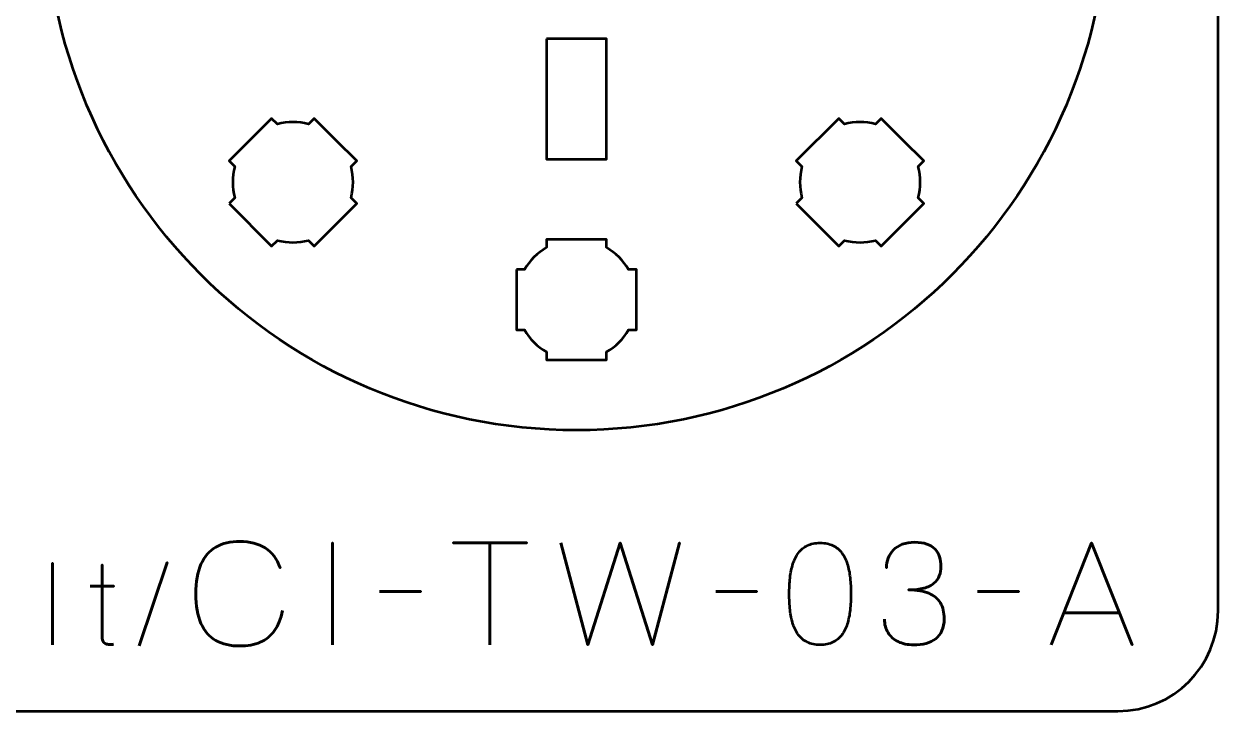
# Model space of a CAD drawing. Header units: centimetres. Extents: x -21 to 0, y -29.7 to 0.
# Drawn here: x -5.96 to 0, y -29.7 to -26.28 of the extents above; entities that cross this region are included whole.
import ezdxf

# ---------------------------------------------------------------- set-up
doc = ezdxf.new("R2010")
doc.units = ezdxf.units.CM
doc.header["$MEASUREMENT"] = 0
doc.layers.add('Layer 1', color=7, linetype='Continuous')

msp = doc.modelspace()

# ---------------------------------------------------------------- linework, layer by layer
at = {"layer": 'Layer 1', "color": 3, "lineweight": 53}
msp.add_ellipse((-3.20001, -25.64997), major_axis=(0, 2.65), ratio=1, dxfattribs=at)
at = {"layer": 'Layer 1', "color": 1, "lineweight": 53}
msp.add_open_spline([(-21.00003, -29.19995), (-21.00003, -29.19995), (-21.00003, -2.29992), (-21.00003, -2.29992), (-21.00003, -2.29992), (-21.00003, -2.21709), (-20.93286, -2.14992), (-20.85003, -2.14992), (-20.85003, -2.14992), (-20.7672, -2.14992), (-20.70003, -2.08275), (-20.70003, -1.99992), (-20.70003, -1.99992), (-20.70003, -1.91709), (-20.7672, -1.84992), (-20.85003, -1.84992), (-20.85003, -1.84992), (-20.93286, -1.84992), (-21.00003, -1.78275), (-21.00003, -1.69992), (-21.00003, -1.69992), (-21.00003, -1.61709), (-20.93286, -1.54992), (-20.85003, -1.54992), (-20.85003, -1.54992), (-20.7672, -1.54992), (-20.70003, -1.48275), (-20.70003, -1.39992), (-20.70003, -1.39992), (-20.70003, -1.31709), (-20.7672, -1.24992), (-20.85003, -1.24992), (-20.85003, -1.24992), (-20.93286, -1.24992), (-21.00003, -1.18275), (-21.00003, -1.09992), (-21.00003, -1.09992), (-21.00003, -1.09992), (-21.00003, -0.49992), (-21.00003, -0.49992), (-21.00003, -0.49992), (-21.00003, -0.22295), (-20.77694, 0.00004), (-20.49994, 0.00004), (-20.49994, 0.00004), (-20.49994, 0.00004), (-0.50008, 0.00004), (-0.50008, 0.00004), (-0.50008, 0.00004), (-0.22294, 0.00004), (0.00002, -0.22295), (0.00002, -0.49992), (0.00002, -0.49992), (0.00002, -0.49992), (0.00002, -29.19995), (0.00002, -29.19995), (0.00002, -29.19995), (0.00002, -29.47695), (-0.22294, -29.70004), (-0.50008, -29.70004), (-0.50008, -29.70004), (-0.50008, -29.70004), (-20.49994, -29.70004), (-20.49994, -29.70004), (-20.49994, -29.70004), (-20.77694, -29.70004), (-21.00003, -29.47695), (-21.00003, -29.19995)], degree=3, knots=[0, 0, 0, 0, 0.0588235, 0.0588235, 0.0588235, 0.0588235, 0.1176471, 0.1176471, 0.1176471, 0.1176471, 0.1764706, 0.1764706, 0.1764706, 0.1764706, 0.2352941, 0.2352941, 0.2352941, 0.2352941, 0.2941176, 0.2941176, 0.2941176, 0.2941176, 0.3529412, 0.3529412, 0.3529412, 0.3529412, 0.4117647, 0.4117647, 0.4117647, 0.4117647, 0.4705882, 0.4705882, 0.4705882, 0.4705882, 0.5294118, 0.5294118, 0.5294118, 0.5294118, 0.5882353, 0.5882353, 0.5882353, 0.5882353, 0.6470588, 0.6470588, 0.6470588, 0.6470588, 0.7058824, 0.7058824, 0.7058824, 0.7058824, 0.7647059, 0.7647059, 0.7647059, 0.7647059, 0.8235294, 0.8235294, 0.8235294, 0.8235294, 0.8823529, 0.8823529, 0.8823529, 0.8823529, 0.9411765, 0.9411765, 0.9411765, 0.9411765, 1, 1, 1, 1], dxfattribs=at)
at = {"layer": 'Layer 1', "lineweight": 53}
for points, knots in [([(-3.35005, -26.34995), (-3.35005, -26.34995), (-3.05005, -26.34995), (-3.05005, -26.34995), (-3.05005, -26.34995), (-3.05005, -26.34995), (-3.05005, -26.94995), (-3.05005, -26.94995), (-3.05005, -26.94995), (-3.05005, -26.94995), (-3.35005, -26.94995), (-3.35005, -26.94995), (-3.35005, -26.94995), (-3.35005, -26.94995), (-3.35005, -26.34995), (-3.35005, -26.34995)], [0, 0, 0, 0, 0.25, 0.25, 0.25, 0.25, 0.5, 0.5, 0.5, 0.5, 0.75, 0.75, 0.75, 0.75, 1, 1, 1, 1]), ([(-4.93244, -27.17022), (-4.93244, -27.17022), (-4.90402, -27.1418), (-4.90402, -27.1418), (-4.90402, -27.1418), (-4.91758, -27.09099), (-4.91756, -27.03733), (-4.904, -26.98653), (-4.904, -26.98653), (-4.904, -26.98653), (-4.93244, -26.95809), (-4.93244, -26.95809), (-4.93244, -26.95809), (-4.93244, -26.95809), (-4.72031, -26.74596), (-4.72031, -26.74596), (-4.72031, -26.74596), (-4.72031, -26.74596), (-4.69189, -26.77438), (-4.69189, -26.77438), (-4.69189, -26.77438), (-4.64108, -26.7608), (-4.58738, -26.76077), (-4.53655, -26.77433), (-4.53655, -26.77433), (-4.53655, -26.77433), (-4.50818, -26.74596), (-4.50818, -26.74596), (-4.50818, -26.74596), (-4.50818, -26.74596), (-4.40535, -26.84879), (-4.40535, -26.84879), (-4.40535, -26.84879), (-4.40535, -26.84879), (-4.40202, -26.85203), (-4.40202, -26.85203), (-4.40202, -26.85203), (-4.40202, -26.85203), (-4.39878, -26.85535), (-4.39878, -26.85535), (-4.39878, -26.85535), (-4.39878, -26.85535), (-4.29605, -26.95809), (-4.29605, -26.95809), (-4.29605, -26.95809), (-4.29605, -26.95809), (-4.32438, -26.98642), (-4.32438, -26.98642), (-4.32438, -26.98642), (-4.31079, -27.03728), (-4.31078, -27.09103), (-4.32437, -27.1419), (-4.32437, -27.1419), (-4.32437, -27.1419), (-4.29605, -27.17022), (-4.29605, -27.17022), (-4.29605, -27.17022), (-4.29605, -27.17022), (-4.39736, -27.27154), (-4.39736, -27.27154), (-4.39736, -27.27154), (-4.39736, -27.27154), (-4.40202, -27.27631), (-4.40202, -27.27631), (-4.40202, -27.27631), (-4.40202, -27.27631), (-4.4068, -27.28098), (-4.4068, -27.28098), (-4.4068, -27.28098), (-4.4068, -27.28098), (-4.50818, -27.38235), (-4.50818, -27.38235), (-4.50818, -27.38235), (-4.50818, -27.38235), (-4.53653, -27.354), (-4.53653, -27.354), (-4.53653, -27.354), (-4.58737, -27.36756), (-4.64109, -27.36755), (-4.69192, -27.35396), (-4.69192, -27.35396), (-4.69192, -27.35396), (-4.72031, -27.38235), (-4.72031, -27.38235), (-4.72031, -27.38235), (-4.72031, -27.38235), (-4.93244, -27.17022), (-4.93244, -27.17022)], [0, 0, 0, 0, 0.0454545, 0.0454545, 0.0454545, 0.0454545, 0.0909091, 0.0909091, 0.0909091, 0.0909091, 0.1363636, 0.1363636, 0.1363636, 0.1363636, 0.1818182, 0.1818182, 0.1818182, 0.1818182, 0.2272727, 0.2272727, 0.2272727, 0.2272727, 0.2727273, 0.2727273, 0.2727273, 0.2727273, 0.3181818, 0.3181818, 0.3181818, 0.3181818, 0.3636364, 0.3636364, 0.3636364, 0.3636364, 0.4090909, 0.4090909, 0.4090909, 0.4090909, 0.4545455, 0.4545455, 0.4545455, 0.4545455, 0.5, 0.5, 0.5, 0.5, 0.5454545, 0.5454545, 0.5454545, 0.5454545, 0.5909091, 0.5909091, 0.5909091, 0.5909091, 0.6363636, 0.6363636, 0.6363636, 0.6363636, 0.6818182, 0.6818182, 0.6818182, 0.6818182, 0.7272727, 0.7272727, 0.7272727, 0.7272727, 0.7727273, 0.7727273, 0.7727273, 0.7727273, 0.8181818, 0.8181818, 0.8181818, 0.8181818, 0.8636364, 0.8636364, 0.8636364, 0.8636364, 0.9090909, 0.9090909, 0.9090909, 0.9090909, 0.9545455, 0.9545455, 0.9545455, 0.9545455, 1, 1, 1, 1]), ([(-2.10401, -27.17022), (-2.10401, -27.17022), (-2.07559, -27.1418), (-2.07559, -27.1418), (-2.07559, -27.1418), (-2.08916, -27.09099), (-2.08914, -27.03733), (-2.07557, -26.98653), (-2.07557, -26.98653), (-2.07557, -26.98653), (-2.10401, -26.95809), (-2.10401, -26.95809), (-2.10401, -26.95809), (-2.10401, -26.95809), (-1.89188, -26.74596), (-1.89188, -26.74596), (-1.89188, -26.74596), (-1.89188, -26.74596), (-1.86346, -26.77438), (-1.86346, -26.77438), (-1.86346, -26.77438), (-1.81265, -26.7608), (-1.75895, -26.76077), (-1.70812, -26.77433), (-1.70812, -26.77433), (-1.70812, -26.77433), (-1.67975, -26.74596), (-1.67975, -26.74596), (-1.67975, -26.74596), (-1.67975, -26.74596), (-1.57692, -26.84879), (-1.57692, -26.84879), (-1.57692, -26.84879), (-1.57692, -26.84879), (-1.57359, -26.85203), (-1.57359, -26.85203), (-1.57359, -26.85203), (-1.57359, -26.85203), (-1.57035, -26.85535), (-1.57035, -26.85535), (-1.57035, -26.85535), (-1.57035, -26.85535), (-1.46762, -26.95809), (-1.46762, -26.95809), (-1.46762, -26.95809), (-1.46762, -26.95809), (-1.49595, -26.98642), (-1.49595, -26.98642), (-1.49595, -26.98642), (-1.48236, -27.03728), (-1.48235, -27.09103), (-1.49594, -27.1419), (-1.49594, -27.1419), (-1.49594, -27.1419), (-1.46762, -27.17022), (-1.46762, -27.17022), (-1.46762, -27.17022), (-1.46762, -27.17022), (-1.56893, -27.27154), (-1.56893, -27.27154), (-1.56893, -27.27154), (-1.56893, -27.27154), (-1.57359, -27.27631), (-1.57359, -27.27631), (-1.57359, -27.27631), (-1.57359, -27.27631), (-1.57837, -27.28098), (-1.57837, -27.28098), (-1.57837, -27.28098), (-1.57837, -27.28098), (-1.67975, -27.38235), (-1.67975, -27.38235), (-1.67975, -27.38235), (-1.67975, -27.38235), (-1.7081, -27.354), (-1.7081, -27.354), (-1.7081, -27.354), (-1.75895, -27.36756), (-1.81266, -27.36755), (-1.86349, -27.35396), (-1.86349, -27.35396), (-1.86349, -27.35396), (-1.89188, -27.38235), (-1.89188, -27.38235), (-1.89188, -27.38235), (-1.89188, -27.38235), (-2.10401, -27.17022), (-2.10401, -27.17022)], [0, 0, 0, 0, 0.0454545, 0.0454545, 0.0454545, 0.0454545, 0.0909091, 0.0909091, 0.0909091, 0.0909091, 0.1363636, 0.1363636, 0.1363636, 0.1363636, 0.1818182, 0.1818182, 0.1818182, 0.1818182, 0.2272727, 0.2272727, 0.2272727, 0.2272727, 0.2727273, 0.2727273, 0.2727273, 0.2727273, 0.3181818, 0.3181818, 0.3181818, 0.3181818, 0.3636364, 0.3636364, 0.3636364, 0.3636364, 0.4090909, 0.4090909, 0.4090909, 0.4090909, 0.4545455, 0.4545455, 0.4545455, 0.4545455, 0.5, 0.5, 0.5, 0.5, 0.5454545, 0.5454545, 0.5454545, 0.5454545, 0.5909091, 0.5909091, 0.5909091, 0.5909091, 0.6363636, 0.6363636, 0.6363636, 0.6363636, 0.6818182, 0.6818182, 0.6818182, 0.6818182, 0.7272727, 0.7272727, 0.7272727, 0.7272727, 0.7727273, 0.7727273, 0.7727273, 0.7727273, 0.8181818, 0.8181818, 0.8181818, 0.8181818, 0.8636364, 0.8636364, 0.8636364, 0.8636364, 0.9090909, 0.9090909, 0.9090909, 0.9090909, 0.9545455, 0.9545455, 0.9545455, 0.9545455, 1, 1, 1, 1]), ([(-3.50001, -27.49991), (-3.50001, -27.49991), (-3.45981, -27.49991), (-3.45981, -27.49991), (-3.45981, -27.49991), (-3.43348, -27.45439), (-3.39552, -27.41646), (-3.35001, -27.39013), (-3.35001, -27.39013), (-3.35001, -27.39013), (-3.35001, -27.34991), (-3.35001, -27.34991), (-3.35001, -27.34991), (-3.35001, -27.34991), (-3.05001, -27.34991), (-3.05001, -27.34991), (-3.05001, -27.34991), (-3.05001, -27.34991), (-3.05001, -27.3901), (-3.05001, -27.3901), (-3.05001, -27.3901), (-3.00448, -27.41643), (-2.96649, -27.45438), (-2.94013, -27.49991), (-2.94013, -27.49991), (-2.94013, -27.49991), (-2.90001, -27.49991), (-2.90001, -27.49991), (-2.90001, -27.49991), (-2.90001, -27.49991), (-2.90001, -27.64533), (-2.90001, -27.64533), (-2.90001, -27.64533), (-2.90001, -27.64533), (-2.89995, -27.64998), (-2.89995, -27.64998), (-2.89995, -27.64998), (-2.89995, -27.64998), (-2.90001, -27.65462), (-2.90001, -27.65462), (-2.90001, -27.65462), (-2.90001, -27.65462), (-2.90001, -27.79991), (-2.90001, -27.79991), (-2.90001, -27.79991), (-2.90001, -27.79991), (-2.94008, -27.79991), (-2.94008, -27.79991), (-2.94008, -27.79991), (-2.96643, -27.84548), (-3.00443, -27.88349), (-3.05001, -27.90985), (-3.05001, -27.90985), (-3.05001, -27.90985), (-3.05001, -27.94991), (-3.05001, -27.94991), (-3.05001, -27.94991), (-3.05001, -27.94991), (-3.19329, -27.94991), (-3.19329, -27.94991), (-3.19329, -27.94991), (-3.19329, -27.94991), (-3.19996, -27.94999), (-3.19996, -27.94999), (-3.19996, -27.94999), (-3.19996, -27.94999), (-3.20664, -27.94991), (-3.20664, -27.94991), (-3.20664, -27.94991), (-3.20664, -27.94991), (-3.35001, -27.94991), (-3.35001, -27.94991), (-3.35001, -27.94991), (-3.35001, -27.94991), (-3.35001, -27.90981), (-3.35001, -27.90981), (-3.35001, -27.90981), (-3.39555, -27.88345), (-3.43353, -27.84546), (-3.45986, -27.79991), (-3.45986, -27.79991), (-3.45986, -27.79991), (-3.50001, -27.79991), (-3.50001, -27.79991), (-3.50001, -27.79991), (-3.50001, -27.79991), (-3.50001, -27.49991), (-3.50001, -27.49991)], [0, 0, 0, 0, 0.0454545, 0.0454545, 0.0454545, 0.0454545, 0.0909091, 0.0909091, 0.0909091, 0.0909091, 0.1363636, 0.1363636, 0.1363636, 0.1363636, 0.1818182, 0.1818182, 0.1818182, 0.1818182, 0.2272727, 0.2272727, 0.2272727, 0.2272727, 0.2727273, 0.2727273, 0.2727273, 0.2727273, 0.3181818, 0.3181818, 0.3181818, 0.3181818, 0.3636364, 0.3636364, 0.3636364, 0.3636364, 0.4090909, 0.4090909, 0.4090909, 0.4090909, 0.4545455, 0.4545455, 0.4545455, 0.4545455, 0.5, 0.5, 0.5, 0.5, 0.5454545, 0.5454545, 0.5454545, 0.5454545, 0.5909091, 0.5909091, 0.5909091, 0.5909091, 0.6363636, 0.6363636, 0.6363636, 0.6363636, 0.6818182, 0.6818182, 0.6818182, 0.6818182, 0.7272727, 0.7272727, 0.7272727, 0.7272727, 0.7727273, 0.7727273, 0.7727273, 0.7727273, 0.8181818, 0.8181818, 0.8181818, 0.8181818, 0.8636364, 0.8636364, 0.8636364, 0.8636364, 0.9090909, 0.9090909, 0.9090909, 0.9090909, 0.9545455, 0.9545455, 0.9545455, 0.9545455, 1, 1, 1, 1])]:
    msp.add_open_spline(points, degree=3, knots=knots, dxfattribs=at)
at = {"layer": 'Layer 1', "color": 5, "lineweight": 53}
for points, knots in [([(-4.66683, -29.19917), (-4.67435, -29.23951), (-4.68752, -29.27279), (-4.70599, -29.29889), (-4.70599, -29.29889), (-4.72457, -29.32488), (-4.74832, -29.34417), (-4.77725, -29.35675), (-4.77725, -29.35675), (-4.80606, -29.36933), (-4.83992, -29.37568), (-4.87849, -29.37556), (-4.87849, -29.37556), (-4.92541, -29.37568), (-4.96528, -29.36663), (-4.99797, -29.34817), (-4.99797, -29.34817), (-5.03066, -29.32982), (-5.05559, -29.30148), (-5.07276, -29.26303), (-5.07276, -29.26303), (-5.08993, -29.22457), (-5.09851, -29.1753), (-5.09863, -29.11521), (-5.09863, -29.11521), (-5.09851, -29.05536), (-5.08993, -29.0062), (-5.07276, -28.96775), (-5.07276, -28.96775), (-5.05559, -28.9293), (-5.03066, -28.90084), (-4.99797, -28.88238), (-4.99797, -28.88238), (-4.96528, -28.86392), (-4.92541, -28.85474), (-4.87849, -28.85486), (-4.87849, -28.85486), (-4.82828, -28.85474), (-4.78618, -28.86544), (-4.75232, -28.88696), (-4.75232, -28.88696), (-4.71857, -28.90848), (-4.69376, -28.94176), (-4.67812, -28.9868), (-4.67812, -28.9868), (-4.69376, -28.94176), (-4.71857, -28.90848), (-4.75232, -28.88696), (-4.75232, -28.88696), (-4.78618, -28.86544), (-4.82828, -28.85474), (-4.87849, -28.85486), (-4.87849, -28.85486), (-4.92541, -28.85474), (-4.96528, -28.86392), (-4.99797, -28.88238), (-4.99797, -28.88238), (-5.03066, -28.90084), (-5.05559, -28.9293), (-5.07276, -28.96775), (-5.07276, -28.96775), (-5.08993, -29.0062), (-5.09851, -29.05536), (-5.09863, -29.11521), (-5.09863, -29.11521), (-5.09851, -29.1753), (-5.08993, -29.22457), (-5.07276, -29.26303), (-5.07276, -29.26303), (-5.05559, -29.30148), (-5.03066, -29.32982), (-4.99797, -29.34817), (-4.99797, -29.34817), (-4.96528, -29.36663), (-4.92541, -29.37568), (-4.87849, -29.37556), (-4.87849, -29.37556), (-4.83992, -29.37568), (-4.80606, -29.36933), (-4.77725, -29.35675), (-4.77725, -29.35675), (-4.74832, -29.34417), (-4.72457, -29.32488), (-4.70599, -29.29889), (-4.70599, -29.29889), (-4.68752, -29.27279), (-4.67435, -29.23951), (-4.66683, -29.19917)], [0, 0, 0, 0, 0.0454545, 0.0454545, 0.0454545, 0.0454545, 0.0909091, 0.0909091, 0.0909091, 0.0909091, 0.1363636, 0.1363636, 0.1363636, 0.1363636, 0.1818182, 0.1818182, 0.1818182, 0.1818182, 0.2272727, 0.2272727, 0.2272727, 0.2272727, 0.2727273, 0.2727273, 0.2727273, 0.2727273, 0.3181818, 0.3181818, 0.3181818, 0.3181818, 0.3636364, 0.3636364, 0.3636364, 0.3636364, 0.4090909, 0.4090909, 0.4090909, 0.4090909, 0.4545455, 0.4545455, 0.4545455, 0.4545455, 0.5, 0.5, 0.5, 0.5, 0.5454545, 0.5454545, 0.5454545, 0.5454545, 0.5909091, 0.5909091, 0.5909091, 0.5909091, 0.6363636, 0.6363636, 0.6363636, 0.6363636, 0.6818182, 0.6818182, 0.6818182, 0.6818182, 0.7272727, 0.7272727, 0.7272727, 0.7272727, 0.7727273, 0.7727273, 0.7727273, 0.7727273, 0.8181818, 0.8181818, 0.8181818, 0.8181818, 0.8636364, 0.8636364, 0.8636364, 0.8636364, 0.9090909, 0.9090909, 0.9090909, 0.9090909, 0.9545455, 0.9545455, 0.9545455, 0.9545455, 1, 1, 1, 1]), ([(-4.41706, -29.36992), (-4.41706, -29.36992), (-4.41706, -28.86121), (-4.41706, -28.86121), (-4.41706, -28.86121), (-4.41706, -28.86121), (-4.41706, -29.36992), (-4.41706, -29.36992)], [0, 0, 0, 0, 0.5, 0.5, 0.5, 0.5, 1, 1, 1, 1]), ([(-3.63248, -29.36992), (-3.63248, -29.36992), (-3.63248, -28.86121), (-3.63248, -28.86121), (-3.63248, -28.86121), (-3.63248, -28.86121), (-3.81522, -28.86121), (-3.81522, -28.86121), (-3.81522, -28.86121), (-3.81522, -28.86121), (-3.44833, -28.86121), (-3.44833, -28.86121), (-3.44833, -28.86121), (-3.44833, -28.86121), (-3.63248, -28.86121), (-3.63248, -28.86121), (-3.63248, -28.86121), (-3.63248, -28.86121), (-3.63248, -29.36992), (-3.63248, -29.36992)], [0, 0, 0, 0, 0.2, 0.2, 0.2, 0.2, 0.4, 0.4, 0.4, 0.4, 0.6, 0.6, 0.6, 0.6, 0.8, 0.8, 0.8, 0.8, 1, 1, 1, 1]), ([(-3.27829, -28.86121), (-3.27829, -28.86121), (-3.14423, -29.36992), (-3.14423, -29.36992), (-3.14423, -29.36992), (-3.14423, -29.36992), (-2.98266, -28.86121), (-2.98266, -28.86121), (-2.98266, -28.86121), (-2.98266, -28.86121), (-2.82109, -29.36992), (-2.82109, -29.36992), (-2.82109, -29.36992), (-2.82109, -29.36992), (-2.68703, -28.86121), (-2.68703, -28.86121), (-2.68703, -28.86121), (-2.68703, -28.86121), (-2.82109, -29.36992), (-2.82109, -29.36992), (-2.82109, -29.36992), (-2.82109, -29.36992), (-2.98266, -28.86121), (-2.98266, -28.86121), (-2.98266, -28.86121), (-2.98266, -28.86121), (-3.14423, -29.36992), (-3.14423, -29.36992), (-3.14423, -29.36992), (-3.14423, -29.36992), (-3.27829, -28.86121), (-3.27829, -28.86121)], [0, 0, 0, 0, 0.125, 0.125, 0.125, 0.125, 0.25, 0.25, 0.25, 0.25, 0.375, 0.375, 0.375, 0.375, 0.5, 0.5, 0.5, 0.5, 0.625, 0.625, 0.625, 0.625, 0.75, 0.75, 0.75, 0.75, 0.875, 0.875, 0.875, 0.875, 1, 1, 1, 1]), ([(-1.985, -29.36992), (-1.9603, -29.3698), (-1.93902, -29.36545), (-1.92126, -29.35698), (-1.92126, -29.35698), (-1.90362, -29.34852), (-1.88892, -29.33641), (-1.87716, -29.321), (-1.87716, -29.321), (-1.86552, -29.30548), (-1.85635, -29.28713), (-1.84953, -29.26597), (-1.84953, -29.26597), (-1.84283, -29.2448), (-1.83801, -29.22163), (-1.8353, -29.19623), (-1.8353, -29.19623), (-1.83248, -29.17083), (-1.83107, -29.14414), (-1.83119, -29.11592), (-1.83119, -29.11592), (-1.83107, -29.08781), (-1.83248, -29.06112), (-1.8353, -29.03584), (-1.8353, -29.03584), (-1.83801, -29.01055), (-1.84283, -28.98727), (-1.84953, -28.9661), (-1.84953, -28.9661), (-1.85635, -28.94506), (-1.86552, -28.92671), (-1.87716, -28.91107), (-1.87716, -28.91107), (-1.88892, -28.89555), (-1.90362, -28.88344), (-1.92126, -28.87497), (-1.92126, -28.87497), (-1.93902, -28.86639), (-1.9603, -28.86203), (-1.985, -28.86192), (-1.985, -28.86192), (-2.00969, -28.86203), (-2.03098, -28.86639), (-2.04873, -28.87497), (-2.04873, -28.87497), (-2.06637, -28.88344), (-2.08107, -28.89555), (-2.09283, -28.91107), (-2.09283, -28.91107), (-2.10447, -28.92671), (-2.11364, -28.94506), (-2.12046, -28.9661), (-2.12046, -28.9661), (-2.12717, -28.98727), (-2.13199, -29.01055), (-2.13469, -29.03584), (-2.13469, -29.03584), (-2.13752, -29.06112), (-2.13893, -29.08781), (-2.13881, -29.11592), (-2.13881, -29.11592), (-2.13893, -29.14414), (-2.13752, -29.17083), (-2.13469, -29.19623), (-2.13469, -29.19623), (-2.13199, -29.22163), (-2.12717, -29.2448), (-2.12046, -29.26597), (-2.12046, -29.26597), (-2.11364, -29.28713), (-2.10447, -29.30548), (-2.09283, -29.321), (-2.09283, -29.321), (-2.08107, -29.33641), (-2.06637, -29.34852), (-2.04873, -29.35698), (-2.04873, -29.35698), (-2.03098, -29.36545), (-2.00969, -29.3698), (-1.985, -29.36992)], [0, 0, 0, 0, 0.05, 0.05, 0.05, 0.05, 0.1, 0.1, 0.1, 0.1, 0.15, 0.15, 0.15, 0.15, 0.2, 0.2, 0.2, 0.2, 0.25, 0.25, 0.25, 0.25, 0.3, 0.3, 0.3, 0.3, 0.35, 0.35, 0.35, 0.35, 0.4, 0.4, 0.4, 0.4, 0.45, 0.45, 0.45, 0.45, 0.5, 0.5, 0.5, 0.5, 0.55, 0.55, 0.55, 0.55, 0.6, 0.6, 0.6, 0.6, 0.65, 0.65, 0.65, 0.65, 0.7, 0.7, 0.7, 0.7, 0.75, 0.75, 0.75, 0.75, 0.8, 0.8, 0.8, 0.8, 0.85, 0.85, 0.85, 0.85, 0.9, 0.9, 0.9, 0.9, 0.95, 0.95, 0.95, 0.95, 1, 1, 1, 1]), ([(-1.985, -29.36992), (-1.9603, -29.3698), (-1.93902, -29.36545), (-1.92126, -29.35698), (-1.92126, -29.35698), (-1.90362, -29.34852), (-1.88892, -29.33641), (-1.87716, -29.321), (-1.87716, -29.321), (-1.86552, -29.30548), (-1.85635, -29.28713), (-1.84953, -29.26597), (-1.84953, -29.26597), (-1.84283, -29.2448), (-1.83801, -29.22163), (-1.8353, -29.19623), (-1.8353, -29.19623), (-1.83248, -29.17083), (-1.83107, -29.14414), (-1.83119, -29.11592), (-1.83119, -29.11592), (-1.83107, -29.08781), (-1.83248, -29.06112), (-1.8353, -29.03584), (-1.8353, -29.03584), (-1.83801, -29.01055), (-1.84283, -28.98727), (-1.84953, -28.9661), (-1.84953, -28.9661), (-1.85635, -28.94506), (-1.86552, -28.92671), (-1.87716, -28.91107), (-1.87716, -28.91107), (-1.88892, -28.89555), (-1.90362, -28.88344), (-1.92126, -28.87497), (-1.92126, -28.87497), (-1.93902, -28.86639), (-1.9603, -28.86203), (-1.985, -28.86192), (-1.985, -28.86192), (-2.00969, -28.86203), (-2.03098, -28.86639), (-2.04873, -28.87497), (-2.04873, -28.87497), (-2.06637, -28.88344), (-2.08107, -28.89555), (-2.09283, -28.91107), (-2.09283, -28.91107), (-2.10447, -28.92671), (-2.11364, -28.94506), (-2.12046, -28.9661), (-2.12046, -28.9661), (-2.12717, -28.98727), (-2.13199, -29.01055), (-2.13469, -29.03584), (-2.13469, -29.03584), (-2.13752, -29.06112), (-2.13893, -29.08781), (-2.13881, -29.11592), (-2.13881, -29.11592), (-2.13893, -29.14414), (-2.13752, -29.17083), (-2.13469, -29.19623), (-2.13469, -29.19623), (-2.13199, -29.22163), (-2.12717, -29.2448), (-2.12046, -29.26597), (-2.12046, -29.26597), (-2.11364, -29.28713), (-2.10447, -29.30548), (-2.09283, -29.321), (-2.09283, -29.321), (-2.08107, -29.33641), (-2.06637, -29.34852), (-2.04873, -29.35698), (-2.04873, -29.35698), (-2.03098, -29.36545), (-2.00969, -29.3698), (-1.985, -29.36992)], [0, 0, 0, 0, 0.05, 0.05, 0.05, 0.05, 0.1, 0.1, 0.1, 0.1, 0.15, 0.15, 0.15, 0.15, 0.2, 0.2, 0.2, 0.2, 0.25, 0.25, 0.25, 0.25, 0.3, 0.3, 0.3, 0.3, 0.35, 0.35, 0.35, 0.35, 0.4, 0.4, 0.4, 0.4, 0.45, 0.45, 0.45, 0.45, 0.5, 0.5, 0.5, 0.5, 0.55, 0.55, 0.55, 0.55, 0.6, 0.6, 0.6, 0.6, 0.65, 0.65, 0.65, 0.65, 0.7, 0.7, 0.7, 0.7, 0.75, 0.75, 0.75, 0.75, 0.8, 0.8, 0.8, 0.8, 0.85, 0.85, 0.85, 0.85, 0.9, 0.9, 0.9, 0.9, 0.95, 0.95, 0.95, 0.95, 1, 1, 1, 1]), ([(-1.66397, -29.24221), (-1.66385, -29.26761), (-1.65797, -29.28972), (-1.64633, -29.30889), (-1.64633, -29.30889), (-1.63469, -29.32794), (-1.61811, -29.34287), (-1.59647, -29.35357), (-1.59647, -29.35357), (-1.57483, -29.36428), (-1.54885, -29.36968), (-1.51862, -29.36992), (-1.51862, -29.36992), (-1.49593, -29.36992), (-1.47535, -29.36757), (-1.45665, -29.36263), (-1.45665, -29.36263), (-1.43807, -29.35769), (-1.42208, -29.35005), (-1.40856, -29.33958), (-1.40856, -29.33958), (-1.39503, -29.32912), (-1.38469, -29.31559), (-1.37728, -29.29913), (-1.37728, -29.29913), (-1.36999, -29.28255), (-1.36634, -29.26267), (-1.36622, -29.23939), (-1.36622, -29.23939), (-1.36611, -29.20835), (-1.37246, -29.18212), (-1.38504, -29.16084), (-1.38504, -29.16084), (-1.39762, -29.13955), (-1.41714, -29.12356), (-1.44336, -29.11263), (-1.44336, -29.11263), (-1.46959, -29.10169), (-1.50322, -29.09616), (-1.54402, -29.09616), (-1.54402, -29.09616), (-1.51357, -29.09628), (-1.48805, -29.09346), (-1.46724, -29.0877), (-1.46724, -29.0877), (-1.44654, -29.08193), (-1.42996, -29.07382), (-1.41749, -29.06324), (-1.41749, -29.06324), (-1.40503, -29.05277), (-1.39597, -29.04031), (-1.39057, -29.02596), (-1.39057, -29.02596), (-1.38504, -29.01173), (-1.38233, -28.99609), (-1.38245, -28.97904), (-1.38245, -28.97904), (-1.38233, -28.96199), (-1.38469, -28.94623), (-1.38939, -28.93165), (-1.38939, -28.93165), (-1.39398, -28.91707), (-1.4015, -28.90425), (-1.41173, -28.89331), (-1.41173, -28.89331), (-1.42196, -28.88238), (-1.43549, -28.87379), (-1.45207, -28.86768), (-1.45207, -28.86768), (-1.46876, -28.86156), (-1.48911, -28.85851), (-1.51298, -28.85839), (-1.51298, -28.85839), (-1.53673, -28.85851), (-1.55755, -28.86203), (-1.57519, -28.86885), (-1.57519, -28.86885), (-1.59294, -28.87568), (-1.60752, -28.88497), (-1.61928, -28.89684), (-1.61928, -28.89684), (-1.63093, -28.90872), (-1.63963, -28.92224), (-1.64539, -28.93753), (-1.64539, -28.93753), (-1.65127, -28.95282), (-1.65409, -28.96904), (-1.65409, -28.9861), (-1.65409, -28.9861), (-1.65409, -28.96904), (-1.65127, -28.95282), (-1.64539, -28.93753), (-1.64539, -28.93753), (-1.63963, -28.92224), (-1.63093, -28.90872), (-1.61928, -28.89684), (-1.61928, -28.89684), (-1.60752, -28.88497), (-1.59294, -28.87568), (-1.57519, -28.86885), (-1.57519, -28.86885), (-1.55755, -28.86203), (-1.53673, -28.85851), (-1.51298, -28.85839), (-1.51298, -28.85839), (-1.48911, -28.85851), (-1.46876, -28.86156), (-1.45207, -28.86768), (-1.45207, -28.86768), (-1.43549, -28.87379), (-1.42196, -28.88238), (-1.41173, -28.89331), (-1.41173, -28.89331), (-1.4015, -28.90425), (-1.39398, -28.91707), (-1.38939, -28.93165), (-1.38939, -28.93165), (-1.38469, -28.94623), (-1.38233, -28.96199), (-1.38245, -28.97904), (-1.38245, -28.97904), (-1.38233, -28.99609), (-1.38504, -29.01173), (-1.39057, -29.02596), (-1.39057, -29.02596), (-1.39597, -29.04031), (-1.40503, -29.05277), (-1.41749, -29.06324), (-1.41749, -29.06324), (-1.42996, -29.07382), (-1.44654, -29.08193), (-1.46724, -29.0877), (-1.46724, -29.0877), (-1.48805, -29.09346), (-1.51357, -29.09628), (-1.54402, -29.09616), (-1.54402, -29.09616), (-1.50322, -29.09616), (-1.46959, -29.10169), (-1.44336, -29.11263), (-1.44336, -29.11263), (-1.41714, -29.12356), (-1.39762, -29.13955), (-1.38504, -29.16084), (-1.38504, -29.16084), (-1.37246, -29.18212), (-1.36611, -29.20835), (-1.36622, -29.23939), (-1.36622, -29.23939), (-1.36634, -29.26267), (-1.36999, -29.28255), (-1.37728, -29.29913), (-1.37728, -29.29913), (-1.38469, -29.31559), (-1.39503, -29.32912), (-1.40856, -29.33958), (-1.40856, -29.33958), (-1.42208, -29.35005), (-1.43807, -29.35769), (-1.45665, -29.36263), (-1.45665, -29.36263), (-1.47535, -29.36757), (-1.49593, -29.36992), (-1.51862, -29.36992), (-1.51862, -29.36992), (-1.54885, -29.36968), (-1.57483, -29.36428), (-1.59647, -29.35357), (-1.59647, -29.35357), (-1.61811, -29.34287), (-1.63469, -29.32794), (-1.64633, -29.30889), (-1.64633, -29.30889), (-1.65797, -29.28972), (-1.66385, -29.26761), (-1.66397, -29.24221)], [0, 0, 0, 0, 0.0227273, 0.0227273, 0.0227273, 0.0227273, 0.0454545, 0.0454545, 0.0454545, 0.0454545, 0.0681818, 0.0681818, 0.0681818, 0.0681818, 0.0909091, 0.0909091, 0.0909091, 0.0909091, 0.1136364, 0.1136364, 0.1136364, 0.1136364, 0.1363636, 0.1363636, 0.1363636, 0.1363636, 0.1590909, 0.1590909, 0.1590909, 0.1590909, 0.1818182, 0.1818182, 0.1818182, 0.1818182, 0.2045455, 0.2045455, 0.2045455, 0.2045455, 0.2272727, 0.2272727, 0.2272727, 0.2272727, 0.25, 0.25, 0.25, 0.25, 0.2727273, 0.2727273, 0.2727273, 0.2727273, 0.2954545, 0.2954545, 0.2954545, 0.2954545, 0.3181818, 0.3181818, 0.3181818, 0.3181818, 0.3409091, 0.3409091, 0.3409091, 0.3409091, 0.3636364, 0.3636364, 0.3636364, 0.3636364, 0.3863636, 0.3863636, 0.3863636, 0.3863636, 0.4090909, 0.4090909, 0.4090909, 0.4090909, 0.4318182, 0.4318182, 0.4318182, 0.4318182, 0.4545455, 0.4545455, 0.4545455, 0.4545455, 0.4772727, 0.4772727, 0.4772727, 0.4772727, 0.5, 0.5, 0.5, 0.5, 0.5227273, 0.5227273, 0.5227273, 0.5227273, 0.5454545, 0.5454545, 0.5454545, 0.5454545, 0.5681818, 0.5681818, 0.5681818, 0.5681818, 0.5909091, 0.5909091, 0.5909091, 0.5909091, 0.6136364, 0.6136364, 0.6136364, 0.6136364, 0.6363636, 0.6363636, 0.6363636, 0.6363636, 0.6590909, 0.6590909, 0.6590909, 0.6590909, 0.6818182, 0.6818182, 0.6818182, 0.6818182, 0.7045455, 0.7045455, 0.7045455, 0.7045455, 0.7272727, 0.7272727, 0.7272727, 0.7272727, 0.75, 0.75, 0.75, 0.75, 0.7727273, 0.7727273, 0.7727273, 0.7727273, 0.7954545, 0.7954545, 0.7954545, 0.7954545, 0.8181818, 0.8181818, 0.8181818, 0.8181818, 0.8409091, 0.8409091, 0.8409091, 0.8409091, 0.8636364, 0.8636364, 0.8636364, 0.8636364, 0.8863636, 0.8863636, 0.8863636, 0.8863636, 0.9090909, 0.9090909, 0.9090909, 0.9090909, 0.9318182, 0.9318182, 0.9318182, 0.9318182, 0.9545455, 0.9545455, 0.9545455, 0.9545455, 0.9772727, 0.9772727, 0.9772727, 0.9772727, 1, 1, 1, 1]), ([(-0.83282, -29.36992), (-0.83282, -29.36992), (-0.63103, -28.86121), (-0.63103, -28.86121), (-0.63103, -28.86121), (-0.63103, -28.86121), (-0.42853, -29.36992), (-0.42853, -29.36992), (-0.42853, -29.36992), (-0.42853, -29.36992), (-0.63103, -28.86121), (-0.63103, -28.86121), (-0.63103, -28.86121), (-0.63103, -28.86121), (-0.83282, -29.36992), (-0.83282, -29.36992)], [0, 0, 0, 0, 0.25, 0.25, 0.25, 0.25, 0.5, 0.5, 0.5, 0.5, 0.75, 0.75, 0.75, 0.75, 1, 1, 1, 1]), ([(-5.81322, -29.36992), (-5.81322, -29.36992), (-5.81322, -28.96296), (-5.81322, -28.96296), (-5.81322, -28.96296), (-5.81322, -28.96296), (-5.81322, -29.36992), (-5.81322, -29.36992)], [0, 0, 0, 0, 0.5, 0.5, 0.5, 0.5, 1, 1, 1, 1]), ([(-5.50842, -29.3671), (-5.51538, -29.36766), (-5.52234, -29.36785), (-5.52912, -29.36766), (-5.52912, -29.36766), (-5.53589, -29.36747), (-5.54201, -29.36644), (-5.54756, -29.36437), (-5.54756, -29.36437), (-5.55311, -29.36239), (-5.55753, -29.35882), (-5.56091, -29.35374), (-5.56091, -29.35374), (-5.56421, -29.34866), (-5.5659, -29.34142), (-5.56599, -29.3321), (-5.56599, -29.3321), (-5.56599, -29.32768), (-5.56599, -29.32016), (-5.56599, -29.30962), (-5.56599, -29.30962), (-5.56599, -29.29899), (-5.56599, -29.28619), (-5.56599, -29.27105), (-5.56599, -29.27105), (-5.56599, -29.2559), (-5.56599, -29.23935), (-5.56599, -29.22138), (-5.56599, -29.22138), (-5.56599, -29.20341), (-5.56599, -29.18488), (-5.56599, -29.16569), (-5.56599, -29.16569), (-5.56599, -29.1465), (-5.56599, -29.12759), (-5.56599, -29.10887), (-5.56599, -29.10887), (-5.56599, -29.09015), (-5.56599, -29.07255), (-5.56599, -29.056), (-5.56599, -29.056), (-5.56599, -29.03944), (-5.56599, -29.02476), (-5.56599, -29.01207), (-5.56599, -29.01207), (-5.56599, -28.99927), (-5.56599, -28.9893), (-5.56599, -28.98196), (-5.56599, -28.98196), (-5.56599, -28.97472), (-5.56599, -28.97095), (-5.56599, -28.97086), (-5.56599, -28.97086), (-5.56599, -28.97095), (-5.56599, -28.97472), (-5.56599, -28.98196), (-5.56599, -28.98196), (-5.56599, -28.9893), (-5.56599, -28.99927), (-5.56599, -29.01207), (-5.56599, -29.01207), (-5.56599, -29.02476), (-5.56599, -29.03944), (-5.56599, -29.056), (-5.56599, -29.056), (-5.56599, -29.07255), (-5.56599, -29.09015), (-5.56599, -29.10887), (-5.56599, -29.10887), (-5.56599, -29.12759), (-5.56599, -29.1465), (-5.56599, -29.16569), (-5.56599, -29.16569), (-5.56599, -29.18488), (-5.56599, -29.20341), (-5.56599, -29.22138), (-5.56599, -29.22138), (-5.56599, -29.23935), (-5.56599, -29.2559), (-5.56599, -29.27105), (-5.56599, -29.27105), (-5.56599, -29.28619), (-5.56599, -29.29899), (-5.56599, -29.30962), (-5.56599, -29.30962), (-5.56599, -29.32016), (-5.56599, -29.32768), (-5.56599, -29.3321), (-5.56599, -29.3321), (-5.5659, -29.34142), (-5.56421, -29.34866), (-5.56091, -29.35374), (-5.56091, -29.35374), (-5.55753, -29.35882), (-5.55311, -29.36239), (-5.54756, -29.36437), (-5.54756, -29.36437), (-5.54201, -29.36644), (-5.53589, -29.36747), (-5.52912, -29.36766), (-5.52912, -29.36766), (-5.52234, -29.36785), (-5.51538, -29.36766), (-5.50842, -29.3671)], [0, 0, 0, 0, 0.0384615, 0.0384615, 0.0384615, 0.0384615, 0.0769231, 0.0769231, 0.0769231, 0.0769231, 0.1153846, 0.1153846, 0.1153846, 0.1153846, 0.1538462, 0.1538462, 0.1538462, 0.1538462, 0.1923077, 0.1923077, 0.1923077, 0.1923077, 0.2307692, 0.2307692, 0.2307692, 0.2307692, 0.2692308, 0.2692308, 0.2692308, 0.2692308, 0.3076923, 0.3076923, 0.3076923, 0.3076923, 0.3461538, 0.3461538, 0.3461538, 0.3461538, 0.3846154, 0.3846154, 0.3846154, 0.3846154, 0.4230769, 0.4230769, 0.4230769, 0.4230769, 0.4615385, 0.4615385, 0.4615385, 0.4615385, 0.5, 0.5, 0.5, 0.5, 0.5384615, 0.5384615, 0.5384615, 0.5384615, 0.5769231, 0.5769231, 0.5769231, 0.5769231, 0.6153846, 0.6153846, 0.6153846, 0.6153846, 0.6538462, 0.6538462, 0.6538462, 0.6538462, 0.6923077, 0.6923077, 0.6923077, 0.6923077, 0.7307692, 0.7307692, 0.7307692, 0.7307692, 0.7692308, 0.7692308, 0.7692308, 0.7692308, 0.8076923, 0.8076923, 0.8076923, 0.8076923, 0.8461538, 0.8461538, 0.8461538, 0.8461538, 0.8846154, 0.8846154, 0.8846154, 0.8846154, 0.9230769, 0.9230769, 0.9230769, 0.9230769, 0.9615385, 0.9615385, 0.9615385, 0.9615385, 1, 1, 1, 1]), ([(-5.38029, -29.37556), (-5.38029, -29.37556), (-5.242, -28.95901), (-5.242, -28.95901), (-5.242, -28.95901), (-5.242, -28.95901), (-5.38029, -29.37556), (-5.38029, -29.37556)], [0, 0, 0, 0, 0.5, 0.5, 0.5, 0.5, 1, 1, 1, 1]), ([(-5.62526, -29.07754), (-5.62526, -29.07754), (-5.50729, -29.07754), (-5.50729, -29.07754), (-5.50729, -29.07754), (-5.50729, -29.07754), (-5.62526, -29.07754), (-5.62526, -29.07754)], [0, 0, 0, 0, 0.5, 0.5, 0.5, 0.5, 1, 1, 1, 1]), ([(-4.18211, -29.10392), (-4.18211, -29.10392), (-3.97679, -29.10392), (-3.97679, -29.10392), (-3.97679, -29.10392), (-3.97679, -29.10392), (-4.18211, -29.10392), (-4.18211, -29.10392)], [0, 0, 0, 0, 0.5, 0.5, 0.5, 0.5, 1, 1, 1, 1]), ([(-2.5057, -29.10392), (-2.5057, -29.10392), (-2.30038, -29.10392), (-2.30038, -29.10392), (-2.30038, -29.10392), (-2.30038, -29.10392), (-2.5057, -29.10392), (-2.5057, -29.10392)], [0, 0, 0, 0, 0.5, 0.5, 0.5, 0.5, 1, 1, 1, 1]), ([(-1.19971, -29.10392), (-1.19971, -29.10392), (-0.99439, -29.10392), (-0.99439, -29.10392), (-0.99439, -29.10392), (-0.99439, -29.10392), (-1.19971, -29.10392), (-1.19971, -29.10392)], [0, 0, 0, 0, 0.5, 0.5, 0.5, 0.5, 1, 1, 1, 1]), ([(-0.76932, -29.20976), (-0.76932, -29.20976), (-0.49274, -29.20976), (-0.49274, -29.20976), (-0.49274, -29.20976), (-0.49274, -29.20976), (-0.76932, -29.20976), (-0.76932, -29.20976)], [0, 0, 0, 0, 0.5, 0.5, 0.5, 0.5, 1, 1, 1, 1])]:
    msp.add_open_spline(points, degree=3, knots=knots, dxfattribs=at)

doc.saveas('drawing.dxf')
